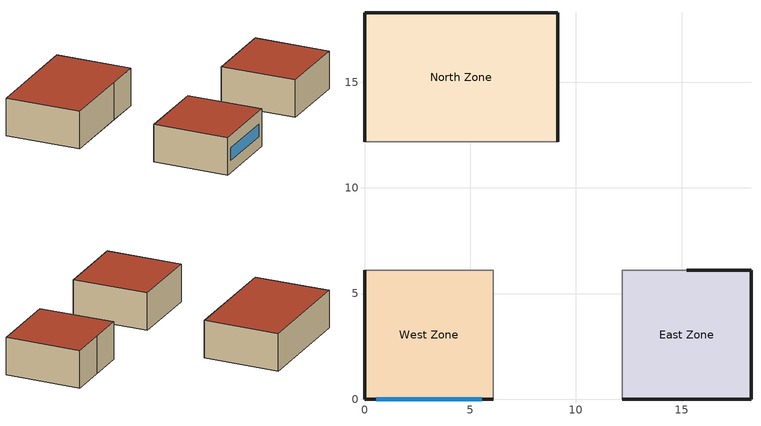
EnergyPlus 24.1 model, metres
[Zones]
West Zone
 floor outside (FLOOR SLAB 8 IN): 0,0 0,6.1 6.1,6.1 6.1,0 z0
 wall outside (EXTWALL80): 0,6.1 0,0 6.1,0 z0:3.05
 wall to North Zone (PARTITION06): 6.1,6.1 0,6.1 z0:3.05
 wall to East Zone (PARTITION06): 6.1,0 6.1,6.1 z0:3.05
 window (WIN-CON-LIGHT): 0.55,0 5.55,0 z1:2
 roof outside (ROOF34): 0,6.1 0,0 6.1,0 6.1,6.1 z3.05
East Zone
 floor outside (FLOOR SLAB 8 IN): 12.19,0 12.19,6.1 18.29,6.1 18.29,0 z0
 wall outside (EXTWALL80): 12.19,0 18.29,0 18.29,6.1 15.24,6.1 z0:3.05
 wall to North Zone (PARTITION06): 15.24,6.1 12.19,6.1 z0:3.05
 roof outside (ROOF34): 12.19,6.1 12.19,0 18.29,0 18.29,6.1 z3.05
North Zone
 floor outside (FLOOR SLAB 8 IN): 0,12.19 0,18.29 9.14,18.29 9.14,12.19 z0
 wall outside (EXTWALL80): 9.14,12.19 9.14,18.29 0,18.29 0,12.19 z0:3.05
 roof outside (ROOF34): 0,18.29 0,12.19 9.14,12.19 9.14,18.29 z3.05
[Building]
NONE: Loads convergence tolerance value=0.04; Maximum number of warmup days=25; Minimum number of warmup days=6; North axis=0; Solar distribution=FullInteriorAndExterior; Temperature convergence tolerance value=0.4; Terrain=Suburbs
[Site:GroundTemperature:BuildingSurface]
22.03, 22.03, 22.13, 22.3, 22.43, 22.52, 22.62, 22.77, 22.78, 22.55, 22.44, 22.2
[Site:Location]
Miami Intl Ap FL USA WMO=722020: Elevation=11; Latitude=25.82; Longitude=-80.3; Time zone=-5
[SizingPeriod:DesignDay] Barometric pressure=101217; Day of month=21; Daylight saving time indicator=No; Humidity condition type=WetBulb; Rain indicator=No; Snow indicator=No; Solar model indicator=ASHRAEClearSky
Name | Daily dry bulb temperature range | Day type | Maximum dry bulb temperature | Month | Sky clearness | Wetbulb or dewpoint at maximum dry bulb | Wind direction | Wind speed
Miami Intl Ap Ann Clg .4% Condns DB=>MWB | 6.7 | SummerDesignDay | 33.2 | 7 | 1 | 25.3 | 140 | 4.5
Miami Intl Ap Ann Htg 99.6% Condns DB | 0 | WinterDesignDay | 8.7 | 1 | 0 | 8.7 | 340 | 3.8
[Construction]
EXTWALL80: A1 - 1 IN STUCCO, C4 - 4 IN COMMON BRICK, B5 - 1 IN DENSE INSULATION, E1 - 3 / 4 IN PLASTER OR GYP BOARD
FLOOR SLAB 8 IN: C10 - 8 IN HW CONCRETE, CP02 CARPET PAD
PARTITION06: E1 - 3 / 4 IN PLASTER OR GYP BOARD, C6 - 8 IN CLAY TILE, E1 - 3 / 4 IN PLASTER OR GYP BOARD
ROOF34: E2 - 1 / 2 IN SLAG OR STONE, E3 - 3 / 8 IN FELT AND MEMBRANE, B6 - 4 IN DENSE INSULATION, C12 - 2 IN HW CONCRETE
WIN-CON-LIGHT: WIN-LAY-GLASS-LIGHT
[Material] Thermal absorptance=0.9
Name | Conductivity | Density | Roughness | Solar absorptance | Specific heat | Thickness | Visible absorptance
A1 - 1 IN STUCCO | 0.691831 | 1858.142 | Smooth | 0.92 | 836.8 | 0.0253898 | 0.92
B5 - 1 IN DENSE INSULATION | 0.0432394 | 91.30524 | VeryRough | 0.5 | 836.8 | 0.0253898 | 0.5
B6 - 4 IN DENSE INSULATION | 0.0432394 | 91.30524 | VeryRough | 0.5 | 836.8 | 0.101559 | 0.5
C4 - 4 IN COMMON BRICK | 0.726422 | 1922.216 | Rough | 0.76 | 836.8 | 0.101498 | 0.76
C6 - 8 IN CLAY TILE | 0.570761 | 1121.292 | Smooth | 0.82 | 836.8 | 0.203302 | 0.82
C10 - 8 IN HW CONCRETE | 1.729577 | 2242.585 | MediumRough | 0.65 | 836.8 | 0.203302 | 0.65
C12 - 2 IN HW CONCRETE | 1.729577 | 2242.585 | MediumRough | 0.65 | 836.8 | 0.0509016 | 0.65
E1 - 3 / 4 IN PLASTER OR GYP BOARD | 0.726422 | 1601.846 | Smooth | 0.92 | 836.8 | 0.01905 | 0.92
E2 - 1 / 2 IN SLAG OR STONE | 1.435549 | 881.0155 | Rough | 0.55 | 1673.6 | 0.0127102 | 0.55
E3 - 3 / 8 IN FELT AND MEMBRANE | 0.190253 | 1121.292 | Rough | 0.75 | 1673.6 | 0.00954024 | 0.75
[Material:NoMass]
CP02 CARPET PAD: Roughness=VeryRough; Solar absorptance=0.7; Thermal absorptance=0.9; Thermal resistance=0.21648; Visible absorptance=0.7
[WindowMaterial:Glazing]
WIN-LAY-GLASS-LIGHT: Back side infrared hemispherical emissivity=0.84; Back side solar reflectance at normal incidence=0.031; Back side visible reflectance at normal incidence=0.05; Conductivity=0.9; Front side infrared hemispherical emissivity=0.84; Front side solar reflectance at normal incidence=0.031; Front side visible reflectance at normal incidence=0.05; Infrared transmittance at normal incidence=0; Optical data type=SpectralAverage; Solar transmittance at normal incidence=0.9; Thickness=0.003; Visible transmittance at normal incidence=0.9
[ElectricEquipment] Design level calculation method=EquipmentLevel; Fraction latent=0; Fraction lost=0; Fraction radiant=0.3; Schedule=OFFICE EQUIP
Name | Design level | Zone or zonelist or space or spacelist
East Zone ElecEq 1 | 464.375 | East Zone
North Zone ElecEq 1 | 2928.751 | North Zone
West Zone ElecEq 1 | 1928.751 | West Zone
[Lights] Design level calculation method=LightingLevel; End use subcategory=GeneralLights; Fraction radiant=0.2; Fraction replaceable=0; Fraction visible=0.2; Return air fraction=0; Schedule=OFFICE LIGHTING
Name | Lighting level | Zone or zonelist or space or spacelist
East Zone Lights 1 | 878.6252 | East Zone
North Zone Lights 1 | 878.6252 | North Zone
West Zone Lights 1 | 1878.63 | West Zone
[People] Activity level schedule=Activity Sch; Air velocity schedule=Air Velo Sch; Carbon dioxide generation rate=3.82e-08; Clothing insulation calculation method=ClothingInsulationSchedule; Clothing insulation schedule=Clothing Sch; Fraction radiant=0.3; Mean radiant temperature calculation type=EnclosureAveraged; Number of people calculation method=People; Number of people schedule=OFFICE OCCUPANCY; Thermal comfort model 1 type=Fanger; Work efficiency schedule=Work Eff Sch
Name | Number of people | Zone or zonelist or space or spacelist
East Zone | 5 | East Zone
North Zone | 4 | North Zone
West Zone | 3 | West Zone
[Zone] Ceiling height=Autocalculate; Multiplier=1; Type=1; Volume=Autocalculate
East Zone; North Zone; West Zone
[ZoneInfiltration:DesignFlowRate] Constant term coefficient=0; Design flow rate calculation method=Flow/Zone; Schedule=INFIL-SCH; Temperature term coefficient=0; Velocity squared term coefficient=0; Velocity term coefficient=0.2237
Name | Design flow rate | Zone or zonelist or space or spacelist
East Zone Infil 1 | 0.04 | East Zone
North Zone Infil 1 | 0 | North Zone
West Zone Infil 1 | 0 | West Zone
[Schedule:Compact]
Activity Sch: Through: 12/31, For: AllDays, Until: 24:00, 131.8
Air Velo Sch: Through: 3/31, For: AllDays, Until: 24:00, 0.15, Through: 9/30, For: AllDays, Until: 24:00, 0.25, Through: 12/31, For: AllDays, Until: 24:00, 0.15
Clothing Sch: Through: 3/31, For: AllDays, Until: 24:00, 0.5, Through: 9/30, For: AllDays, Until: 24:00, 0.9, Through: 12/31, For: AllDays, Until: 24:00, 0.5
INFIL-SCH: Through: 3/31, For: AllDays, Until: 24:00, 1, Through: 10/31, For: AllDays, Until: 24:00, 0, Through: 12/31, For: AllDays, Until: 24:00, 1
OFFICE EQUIP: Through: 12/31, For: WeekDays SummerDesignDay, Until: 8:00, 0, Until: 18:00, 1, Until: 24:00, 0, For: WinterDesignDay, Until: 8:00, 0, Until: 18:00, 1, Until: 24:00, 0, For: AllOtherDays, Until: 24:00, 0
OFFICE LIGHTING: Through: 12/31, For: WeekDays SummerDesignDay, Until: 6:00, 0.05, Until: 7:00, 0.2, Until: 17:00, 1, Until: 18:00, 0.5, Until: 24:00, 0.05, For: WinterDesignDay, Until: 6:00, 0.05, Until: 7:00, 0.2, Until: 17:00, 1, Until: 18:00, 0.5, Until: 24:00, 0.05, For: AllOtherDays, Until: 24:00, 0.05
OFFICE OCCUPANCY: Through: 12/31, For: WeekDays SummerDesignDay, Until: 6:00, 0, Until: 7:00, 0.1, Until: 8:00, 0.5, Until: 12:00, 1, Until: 13:00, 0.5, Until: 16:00, 1, Until: 17:00, 0.5, Until: 18:00, 0.1, Until: 24:00, 0, For: WinterDesignDay, Until: 6:00, 0, Until: 7:00, 0.1, Until: 8:00, 0.5, Until: 12:00, 1, Until: 13:00, 0.5, Until: 16:00, 1, Until: 17:00, 0.5, Until: 18:00, 0.1, Until: 24:00, 0, For:AllOtherDays, Until: 24:00, 0
Work Eff Sch: Through: 12/31, For: AllDays, Until: 24:00, 0.2
